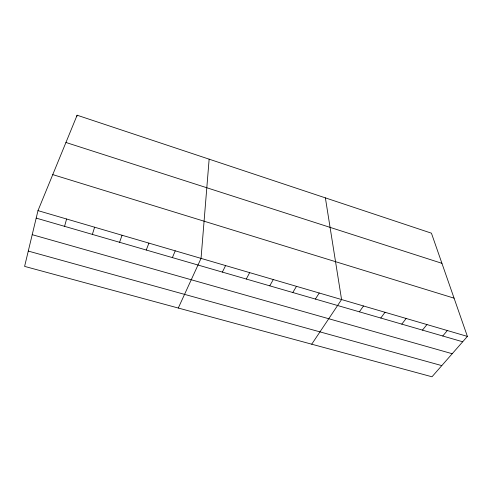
<?xml version="1.0" encoding="UTF-8"?>
<svg xmlns="http://www.w3.org/2000/svg" width="492" height="492" viewBox="0 0 492 492"><rect width="100%" height="100%" fill="white"/><g stroke="black" fill="none" stroke-linecap="round" stroke-linejoin="round"><path stroke-width="0.74" d="M209.143 159.168L201.043 258.386L178.288 308.035M37.989 210.625L24.6 266.387L431.988 376.786L467.4 336.411L431.429 233.177L77.121 115.214L37.989 210.625L467.4 336.411M76.77 116.567L77.121 115.214M64.569 226.338L66.598 219.008M92.361 234.395L94.612 227.212M119.581 242.285L122.041 235.25M146.253 250.022L148.916 243.122M172.385 257.599L175.244 250.828M222.378 272.094L225.594 265.582M246.295 279.032L249.672 272.636M269.757 285.834L273.3 279.554M292.789 292.512L296.485 286.344M315.397 299.068L319.234 293.011M311.725 344.197L341.571 299.554L325.378 197.864M359.381 311.823L363.496 305.975M380.79 318.029L385.027 312.279M401.81 324.123L406.177 318.478M422.462 330.114L426.945 324.56M442.751 335.999L447.351 330.538M28.278 251.08L441.785 365.618M32.214 234.678L452.216 353.723M36.193 218.11L462.689 341.78M52.761 174.611L454.079 298.17M65.934 142.477L441.933 263.318"/></g></svg>
